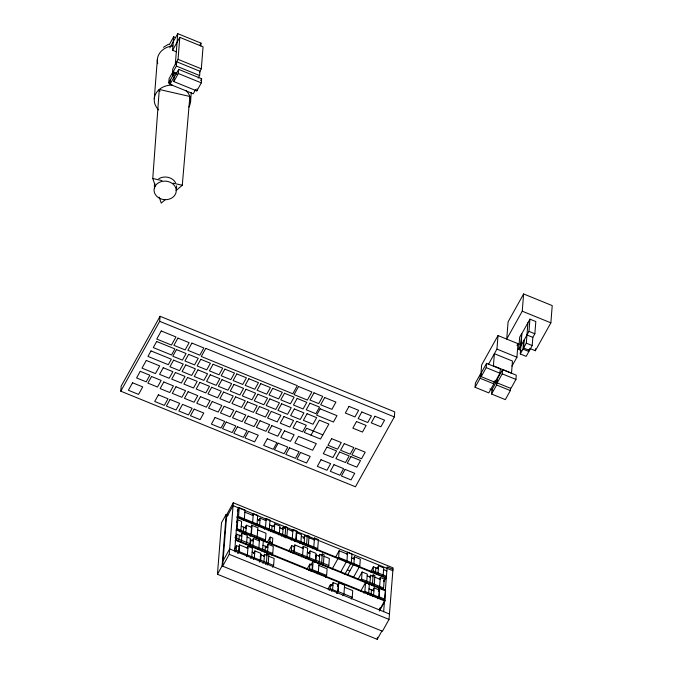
<?xml version="1.0" encoding="UTF-8"?>
<svg xmlns="http://www.w3.org/2000/svg" width="673" height="673" viewBox="0 0 673 673"><rect width="100%" height="100%" fill="white"/><g stroke="black" fill="none" stroke-linecap="round" stroke-linejoin="round"><path stroke-width="1.01" d="M155.471 186.362L152.763 178.488L159.282 89.467L189.862 96.475L182.282 185.252L176.048 190.535M120.778 391.19L121.174 386.151L160.073 316.285L394.731 411.868L394.336 416.915L355.445 486.781L120.778 391.19L159.669 321.324L160.073 316.285M154.268 98.729L157.364 59.426M170.681 83.763L168.746 82.972L169.083 78.682L172.978 71.7L176.848 73.273M195.692 89.416L193.26 93.791L170 84.31L170.336 80.028M176.477 51.838L172.599 50.256L173.659 36.805L175.603 37.595M172.641 75.982L172.978 71.7M177.134 74.223L174.231 73.037L173.895 77.319L170 84.31M173.836 81.576L174.164 77.437L178.656 69.369L201.639 78.733L201.311 82.88L196.827 90.939L173.836 81.576L178.328 73.517L178.656 69.369M175.333 64.238L177.748 33.65L201.008 43.122L200.781 45.983M199.502 72.078L201.32 68.823L203.053 46.824L179.792 37.352L178.059 59.35L172.81 68.772L172.473 73.054L176.368 66.063L176.705 61.781L199.965 71.254L199.629 75.536L198.165 78.161M190.535 101.85L191.267 92.546M196.827 90.939L196.987 88.87M381.877 631.013L377.233 639.35L217.455 574.262L221.51 522.728L226.153 514.391L228.088 515.182M217.455 574.262L222.09 565.926L226.153 514.391M233.295 502.79L226.708 514.618L222.654 566.161L229.241 554.325L233.295 502.79L393.082 567.877L389.028 619.412L382.441 631.24L222.09 565.926M234.692 550.96L238.099 507.678M236.164 530.467L237.123 528.734L237.83 519.834L241.641 521.382L240.934 530.282L239.975 532.015M235.138 540.915L236.585 538.316L236.904 534.236L241.817 536.23M237.586 518.168L238.536 516.46L239.226 507.703L245.039 510.067L244.349 518.824L243.348 520.624M235.163 552.028L236.164 550.236L236.526 545.635L239.075 546.678L238.713 551.28L237.72 553.071M239.352 535.228L239.033 539.309L238.065 541.042M238.074 553.374L239.075 551.574L239.605 544.92L247.9 548.302M245.704 544.154L246.671 542.421L247.227 535.355L242.053 533.252L241.498 540.318L240.53 542.051M243.71 527.203L243.39 531.283L242.423 533.016M250.053 536.129L251.021 534.396L251.576 527.329L246.411 525.218L245.847 532.284L244.888 534.017M250.777 558.54L251.778 556.748L252.451 548.175L248.051 546.375L247.378 554.956L246.377 556.748M248.951 545.475L249.919 543.742L250.339 538.417L247.092 537.096M249.397 546.14L250.398 544.348L250.76 539.746L253.309 540.789M250.423 535.868L251.374 534.16L252.064 525.403L257.868 527.775L257.187 536.532L256.186 538.324M256.051 525.79L257.052 523.998L257.725 515.425L253.317 513.634L252.644 522.206L251.643 523.998M259.383 540.915L253.485 538.509L252.947 545.391L251.954 547.183M259.265 561.921L260.224 560.188L260.771 553.315L254.874 550.909L254.327 557.782L253.334 559.574M266.037 520.566L260.14 518.16L259.601 525.041L258.6 526.833M261.696 551.078L262.655 549.345L263.353 540.444L259.542 538.888L258.844 547.788L257.877 549.521M259.744 561.947L260.712 560.214L261.132 554.889L264.38 556.209M268.342 530.728L269.309 528.995L270.008 520.094L266.197 518.538L265.499 527.439L264.531 529.171M264.481 541.706L265.482 539.906L266.003 533.252L257.709 529.878M267.004 555.301L264.531 554.291L263.959 561.534L262.958 563.326M265.423 546.257L265.103 550.337L264.144 552.07M267.206 565.059L268.207 563.267L268.889 554.678L267.114 553.955L266.432 562.544L265.431 564.336M271.774 555.183L272.742 553.45L273.297 546.383L268.123 544.28L267.568 551.347L266.601 553.08M268.88 543.49L269.881 541.698L270.243 537.104L272.801 538.139L272.43 542.741L271.438 544.533M272.077 525.907L271.757 529.988L270.79 531.72M278.429 534.833L279.396 533.1L279.951 526.034L274.777 523.93L274.222 530.997L273.255 532.73M272.599 567.255L273.6 565.455L274.147 558.43L268.763 556.235M285.689 528.196L283.215 527.186L282.643 534.421L281.642 536.221M285.89 537.954L286.891 536.154L287.564 527.573L285.789 526.85L285.116 535.43L284.115 537.231M290.391 552.079L291.384 550.287L291.746 545.685L294.303 546.728L293.941 551.322L292.94 553.113M295.245 541.698L296.213 539.956L296.919 531.014L292.982 529.407L292.275 538.35L291.274 540.141M293.302 553.416L294.303 551.624L294.824 544.962L303.119 548.344M294.757 541.311L295.725 539.578L296.28 532.511L301.454 534.614L300.898 541.681L299.931 543.414M306.005 558.582L306.997 556.79L307.679 548.217L303.271 546.426L302.598 554.998L301.597 556.798M307.191 536.776L304.718 535.767L304.146 543.01L303.144 544.802M314.484 561.972L315.452 560.239L315.99 553.357L310.093 550.96L309.555 557.833L308.554 559.625M308.52 570.452L309.513 568.66L309.874 564.067L312.432 565.101L312.07 569.703L311.069 571.495M316.747 550.287L317.723 548.537L318.422 539.595L314.484 537.988L313.778 546.93L312.777 548.731M311.557 571.411L312.508 569.703L313.197 560.946L319.01 563.318L318.321 572.075L317.32 573.867M314.972 561.989L315.94 560.256L316.352 554.931L319.599 556.26M322.224 555.351L319.751 554.342L319.187 561.576L318.186 563.377M322.434 565.11L323.435 563.309L324.108 554.729L322.333 554.005L321.66 562.586L320.659 564.386M325.614 577.249L326.615 575.449L327.137 568.794L318.842 565.421M327.818 567.305L328.819 565.505L329.375 558.472L323.982 556.277M329.164 590.389L330.132 588.656L330.451 584.576L332.916 585.577M336.803 593.502L337.762 591.769L338.326 584.702L333.152 582.591L332.597 589.657L331.629 591.39M332.126 569.122L338.628 557.437L339.158 550.783L347.453 554.157M337.165 593.241L338.115 591.533L338.805 582.776L344.618 585.148L343.928 593.906L342.927 595.698M344.845 574.254L351.331 562.603L352.004 554.03L347.605 552.239L346.923 560.811L340.42 572.496M353.51 577.316L359.777 566.052L360.316 559.17L354.427 556.773L353.88 563.646L347.613 574.91M351.222 599.079L352.223 597.279L352.745 590.625L344.45 587.251M360.61 580.782L361.578 579.049L362.133 571.983L367.307 574.094L366.751 581.161L365.784 582.894M363.908 593.115L364.875 591.382L365.574 582.481L369.384 584.029L368.686 592.93L367.719 594.663M373.044 576.256L370.571 575.247L369.999 582.481L368.997 584.282M371.454 589.851L371.134 593.931L370.167 595.664M372.135 572.597L373.103 570.864L373.422 566.784L378.335 568.786M373.246 586.006L374.247 584.214L374.92 575.634L373.145 574.91L372.472 583.491L371.471 585.291M377.805 598.777L378.773 597.044L379.328 589.977L374.154 587.865L373.599 594.932L372.632 596.665M375.871 567.776L375.551 571.857L374.583 573.589M382.222 576.702L383.181 574.969L383.745 567.903L378.571 565.8L378.016 572.866L377.048 574.599M382.601 589.758L383.568 588.009L384.275 579.074L380.338 577.468L379.631 586.41L378.63 588.202M378.167 598.516L379.118 596.808L379.808 588.051L385.621 590.423L384.931 599.18L383.98 600.888M377.233 639.35L377.402 637.289M385.873 578.107L385.923 577.426L236.972 516.746L236.913 517.436L385.873 578.107L383.846 581.75M383.652 611.639L387.168 566.935L392.965 569.299M384.897 601.073L384.948 600.383L235.987 539.704L235.937 540.394L384.897 601.073L379.32 611.084M475.079 387.303L475.416 383.021L480.446 373.995L480.11 378.276L475.079 387.303L488.817 392.897L493.839 383.871L494.041 381.305M480.892 374.348L481.632 364.985L498.012 335.566L519.127 344.122M481.195 376.661L481.531 372.379L486.554 363.353L500.283 368.947L499.946 373.229L494.924 382.256L481.195 376.661L486.217 367.635L486.554 363.353M491.593 394.033L491.929 389.751L496.96 380.725L496.624 385.006L491.593 394.033L505.322 399.627L510.353 390.592L510.555 388.027M488.304 364.615L496.943 349.094L498.012 335.566M494.924 382.256L495.059 380.539M497.187 382.87L497.524 378.588L502.546 369.561L516.275 375.155L515.939 379.437L510.916 388.464L497.187 382.87L502.209 373.843L502.546 369.561M511.968 366.146L516.931 357.237L518 343.71L517.007 345.493M518.698 349.489L519.657 337.266L521.668 333.657L520.7 345.88L518.698 349.489L521.222 350.515M523.611 293.95L508.09 321.837L506.727 339.074L522.256 311.187L523.611 293.95L552.222 305.601L550.867 322.838L535.346 350.726L529.617 348.395M529.037 349.48L528.877 351.516L526.168 356.379L520.279 353.973L521.886 333.589L529.929 319.153L535.817 321.551L534.85 333.774L532.839 337.383L532.2 345.543L529.5 350.397L523.611 348L524.25 339.84M520.279 353.973L522.988 349.119L523.628 340.959M523.611 348L526.311 343.146L527.918 322.762M520.927 345.813L528.961 331.377L529.929 319.153M535.346 350.726L535.506 348.698M169.217 44.78L173.659 36.805M169.823 47.876L177.748 33.65M172.599 50.256L179.792 37.352M168.746 82.972L174.231 73.037M200.016 44.906L201.008 43.122M200.647 80.524L201.639 78.733M226.49 517.461L233.077 505.633L392.855 570.721M237.325 511.118L239.226 507.703M236.374 522.433L237.83 519.834M234.978 537.702L236.904 534.236M223.083 560.744L229.67 548.916L389.448 614.003M244.955 527.817L246.411 525.218M240.606 535.851L242.053 533.252M252.325 515.417L253.317 513.634M234.532 549.218L236.526 545.635M238.604 546.72L239.605 544.92M251.113 527.11L252.064 525.403M258.693 520.759L260.14 518.16M247.05 548.167L248.051 546.375M252.039 541.109L253.485 538.509M311.01 435.162L319.364 420.162L328.887 424.04L320.499 439.032L304.289 432.428L306.61 428.264L322.821 434.867M265.229 520.271L266.197 518.538M258.583 540.621L259.542 538.888M253.427 553.509L254.874 550.909M273.331 526.53L274.777 523.93M267.248 542.48L270.243 537.104M260.165 556.621L261.132 554.889M266.197 547.746L268.123 544.28M263.53 556.091L264.531 554.291M266.113 555.755L267.114 553.955M282.214 528.978L283.215 527.186M284.788 528.642L285.789 526.85M292.006 531.157L292.982 529.407M288.751 551.061L291.746 545.685M293.823 546.762L294.824 544.962M303.212 538.459L304.718 535.767M302.278 548.217L303.271 546.426M305.618 545.811L306.619 544.011L307.292 535.43L309.067 536.154L308.394 544.735L307.393 546.535M313.509 539.738L314.484 537.988M308.646 553.559L310.093 550.96M306.888 569.434L309.874 564.067M315.393 556.664L316.352 554.931M310.817 565.219L313.197 560.946M318.75 556.142L319.751 554.342M321.332 555.805L322.333 554.005M335.65 557.067L339.158 550.783M346.603 554.03L347.605 552.239M328.037 588.909L330.451 584.576M331.217 586.057L333.152 582.591M337.375 585.342L338.805 582.776M337.358 586.435L338.326 584.702M353.46 558.506L354.427 556.773M358.272 578.923L362.133 571.983M370.529 571.983L373.422 566.784M360.753 591.146L365.574 582.481M369.57 577.039L370.571 575.247M372.144 576.702L373.145 574.91M377.124 568.399L378.571 565.8M372.707 590.465L374.154 587.865M379.362 579.217L380.338 577.468M378.386 590.616L379.808 588.051M384.022 580.622L386.428 576.29L373.103 570.864M383.904 581.06L385.923 577.426M378.361 591.71L379.328 589.977M379.227 609.427L380.178 607.719M379.379 610.394L384.948 600.383M165.137 199.78L161.242 203.086L159.207 197.181M163.489 47.312L168.477 44.199M152.763 178.488L161.924 180.591M173.121 183.157L182.282 185.252M178.059 59.35L201.32 68.823M176.368 66.063L199.629 75.536M178.328 73.517L201.311 82.88M522.256 311.187L550.867 322.838M528.961 331.377L534.85 333.774M526.951 334.986L532.839 337.383M526.311 343.146L532.2 345.543M522.988 349.119L528.877 351.516M496.943 349.094L516.931 357.237M502.209 373.843L515.939 379.437M486.217 367.635L499.946 373.229M480.11 378.276L493.839 383.871M496.624 385.006L510.353 390.592M489.902 388.927L492.754 390.088M159.669 321.324L394.336 416.915M308.949 537.702L314.333 539.897M287.447 529.121L292.831 531.317M244.871 512.17L253.166 515.552M383.602 569.644L386.849 570.965M301.319 536.356L304.566 537.685M279.817 527.775L283.064 529.096M257.414 519.396L259.963 520.439M351.693 558.01L354.242 559.044M269.629 524.915L274.542 526.909M295.725 539.578L317.723 548.537M238.536 516.46L296.213 539.956M338.628 557.437L359.777 566.052M374.802 577.182L380.186 579.377M367.172 575.836L370.419 577.156M307.359 552.197L309.916 553.231M241.262 526.202L246.175 528.204M347.344 569.77L349.893 570.813M315.94 560.256L328.819 565.505M291.384 550.287L293.941 551.322M251.374 534.16L265.482 539.906M269.881 541.698L272.43 542.741M294.303 551.624L315.452 560.239M361.578 579.049L383.568 588.009M237.123 528.734L251.021 534.396M236.391 529.323L385.351 589.994M236.341 530.013L385.301 590.684M262.975 545.265L267.888 547.258M369.006 588.85L373.919 590.852M236.585 538.316L249.919 543.742M250.398 544.348L272.742 553.45M312.508 569.703L326.615 575.449M379.118 596.808L384.931 599.18M309.513 568.66L312.07 569.703M364.875 591.382L378.773 597.044M252.139 552.146L254.688 553.189M338.115 591.533L352.223 597.279M236.164 550.236L238.713 551.28M260.712 560.214L273.6 565.455M239.075 551.574L260.224 560.188M330.132 588.656L337.762 591.769M229.241 554.325L389.028 619.412M159.282 89.467L159.955 91.427M176.553 185.824A11.121 9.271 4.5 0 1 176.351 188.457M154.647 188.053A11.121 9.271 4.5 0 1 154.798 183.477M158.761 178.732A11.121 9.271 4.5 0 1 175.552 182.61M157.718 63.75A18.196 15.176 4.5 0 1 172.961 45.882M186.177 90.704A18.196 15.176 4.5 0 1 188.92 107.041M158.626 109.876A18.196 15.176 4.5 0 1 155.884 93.547A18.196 15.176 4.5 0 1 172.456 85.101M494.377 353.695L493.427 365.801L511.514 373.17L512.473 361.065L494.377 353.695M161.251 330.956L156.742 339.049L171.472 345.056L175.981 336.954L161.251 330.956M132.556 382.777L128.392 390.264L138.545 394.403L142.718 386.908L132.556 382.777M151.004 350.911L147.951 356.404L168.292 364.69L171.346 359.197L151.004 350.911M156.666 341.505L153.293 347.579L171.531 355.008L174.913 348.934L156.666 341.505M140.253 371.311L136.577 377.923L146.192 381.843L149.877 375.231L140.253 371.311M146.302 360.442L142.02 368.131L155.438 373.591L159.72 365.91L146.302 360.442M151.568 376.51L147.883 383.114L157.507 387.034L161.184 380.422L151.568 376.51M177.924 338.107L173.903 345.333L185.125 349.901L189.155 342.675L177.924 338.107M163.253 367.744L159.568 374.356L169.192 378.276L172.877 371.664L163.253 367.744M176.469 349.59L172.784 356.202L182.408 360.122L186.093 353.51L176.469 349.59M173.609 360.139L169.933 366.751L179.556 370.672L183.233 364.059L173.609 360.139M163.817 381.986L160.14 388.599L169.764 392.519L173.441 385.907L163.817 381.986M158.382 394.858L154.706 401.47L164.33 405.39L168.006 398.778L158.382 394.858M175.401 372.514L171.724 379.126L181.348 383.046L185.025 376.434L175.401 372.514M191.931 343.095L187.902 350.33L199.831 355.184L203.852 347.958L191.931 343.095M188.617 354.36L184.94 360.972L194.564 364.892L198.241 358.28L188.617 354.36M185.765 364.909L182.08 371.521L191.704 375.441L195.389 368.829L185.765 364.909M175.973 386.756L172.288 393.369L181.912 397.289L185.597 390.677L175.973 386.756M170.076 399.468L166.399 406.08L176.023 410L179.699 403.388L170.076 399.468M187.574 377.469L183.897 384.081L193.521 388.001L197.197 381.389L187.574 377.469M205.77 348.378L201.261 356.48L292.805 393.764L297.315 385.671L205.77 348.378M200.79 359.323L197.113 365.935L206.737 369.856L210.413 363.243L200.79 359.323M197.938 369.864L194.253 376.476L203.877 380.396L207.553 373.784L197.938 369.864M188.146 391.72L184.461 398.332L194.085 402.252L197.769 395.64L188.146 391.72M182.526 404.389L178.85 411.001L188.474 414.921L192.15 408.309L182.526 404.389M199.881 382.399L196.196 389.011L205.82 392.931L209.505 386.319L199.881 382.399M213.097 364.253L209.412 370.865L219.036 374.785L222.721 368.173L213.097 364.253M210.237 374.794L206.561 381.406L216.184 385.326L219.861 378.714L210.237 374.794M200.445 396.649L196.768 403.262L206.392 407.182L210.069 400.57L200.445 396.649M194.152 409.125L190.476 415.737L200.1 419.658L203.776 413.045L194.152 409.125M211.667 387.278L207.982 393.89L217.606 397.81L221.291 391.198L211.667 387.278M224.883 369.132L221.198 375.744L230.822 379.665L234.507 373.052L224.883 369.132M222.023 379.673L218.346 386.285L227.962 390.205L231.647 383.593L222.023 379.673M212.231 401.529L208.554 408.141L218.178 412.061L221.854 405.449L212.231 401.529M223.587 392.056L219.903 398.668L229.527 402.589L233.211 395.976L223.587 392.056M236.803 373.91L233.127 380.523L242.743 384.443L246.427 377.831L236.803 373.91M215.057 417.487L211.381 424.099L221.005 428.02L224.681 421.407L215.057 417.487M233.943 384.451L230.267 391.063L239.891 394.984L243.567 388.371L233.943 384.451M224.159 406.307L220.475 412.919L230.099 416.839L233.775 410.227L224.159 406.307M235.634 396.885L231.958 403.497L241.582 407.417L245.258 400.805L235.634 396.885M248.859 378.739L245.174 385.351L254.798 389.272L258.474 382.659L248.859 378.739M226.237 422.038L222.553 428.651L232.177 432.571L235.853 425.959L226.237 422.038M245.998 389.28L242.314 395.892L251.938 399.812L255.622 393.2L245.998 389.28M236.206 411.136L232.522 417.748L242.145 421.668L245.83 415.056L236.206 411.136M247.546 401.823L243.87 408.435L253.494 412.356L257.17 405.743L247.546 401.823M260.762 383.669L257.086 390.281L266.71 394.201L270.386 387.589L260.762 383.669M237.485 426.775L233.809 433.387L243.433 437.307L247.109 430.695L237.485 426.775M257.91 394.218L254.226 400.822L263.85 404.742L267.534 398.138L257.91 394.218M248.118 416.065L244.434 422.678L254.058 426.598L257.742 419.986L248.118 416.065M259.475 406.517L255.799 413.129L265.423 417.05L269.099 410.437L259.475 406.517M248.657 431.326L244.98 437.938L254.604 441.858L258.281 435.246L248.657 431.326M272.7 388.371L269.015 394.984L278.639 398.904L282.315 392.292L272.7 388.371M269.839 398.912L266.155 405.525L275.779 409.445L279.463 402.833L269.839 398.912M260.047 420.768L256.371 427.38L265.986 431.3L269.671 424.688L260.047 420.768M271.261 411.405L267.585 418.009L277.209 421.929L280.885 415.317L271.261 411.405M284.477 393.251L280.801 399.863L290.425 403.783L294.101 397.171L284.477 393.251M281.625 403.792L277.941 410.404L287.564 414.324L291.249 407.712L281.625 403.792M271.833 425.647L268.148 432.259L277.772 436.18L281.457 429.567L271.833 425.647M267.299 438.771L263.623 445.383L273.246 449.303L276.923 442.691L267.299 438.771M298.56 386.529L294.051 394.63L307.376 400.056L311.885 391.955L298.56 386.529M283.939 416.562L280.262 423.174L289.886 427.094L293.563 420.482L283.939 416.562M297.163 398.416L293.478 405.028L303.102 408.948L306.779 402.336L297.163 398.416M294.303 408.957L290.618 415.569L300.242 419.489L303.927 412.877L294.303 408.957M284.511 430.813L280.826 437.425L290.45 441.345L294.135 434.733L284.511 430.813M278.176 443.196L274.491 449.808L284.115 453.728L287.792 447.116L278.176 443.196M296.7 421.323L293.016 427.935L302.64 431.856L306.324 425.243L296.7 421.323M313.988 392.813L309.967 400.048L318.733 403.615L322.754 396.389L313.988 392.813M309.916 403.177L306.232 409.79L315.856 413.702L319.54 407.098L309.916 403.177M307.056 413.718L303.38 420.331L313.004 424.251L316.68 417.639L307.056 413.718M289.499 447.806L285.815 454.418L295.439 458.338L299.115 451.726L289.499 447.806M298.492 436.39L294.816 442.985L312.634 450.245L316.31 443.65L298.492 436.39M324.697 397.533L320.676 404.767L331.898 409.335L335.928 402.109L324.697 397.533M320.146 408.805L316.604 415.165L333.438 422.03L336.98 415.662L320.146 408.805M300.595 452.483L296.919 459.095L306.543 463.016L310.219 456.403L300.595 452.483M349.009 406.408L345.333 413.02L354.957 416.94L358.633 410.328L349.009 406.408M326.969 447.04L323.292 453.652L332.908 457.573L336.593 450.96L326.969 447.04M331.638 438.653L327.961 445.265L337.577 449.185L341.261 442.573L331.638 438.653M321.013 459.735L317.336 466.347L326.96 470.267L330.636 463.655L321.013 459.735M339.571 452.02L335.886 458.633L345.51 462.553L349.194 455.941L339.571 452.02M344.24 443.633L340.555 450.245L350.179 454.166L353.863 447.553L344.24 443.633M356.513 421.534L352.837 428.146L362.461 432.058L366.137 425.454L356.513 421.534M361.83 411.985L358.145 418.598L367.769 422.518L371.454 415.906L361.83 411.985M333.985 464.707L330.308 471.319L339.932 475.239L343.609 468.627L333.985 464.707M350.894 456.63L347.218 463.243L356.833 467.163L360.518 460.551L350.894 456.63M355.563 448.243L351.886 454.855L361.502 458.776L365.187 452.163L355.563 448.243M345.089 469.384L341.413 475.996L351.037 479.916L354.713 473.304L345.089 469.384M374.937 416.259L371.26 422.871L380.884 426.791L384.561 420.179L374.937 416.259M158.348 197.584A11.121 9.271 4.5 0 0 176.158 191.931A11.121 9.271 4.5 0 0 160.956 181.718A11.121 9.271 4.5 0 0 158.348 197.584"/></g></svg>
